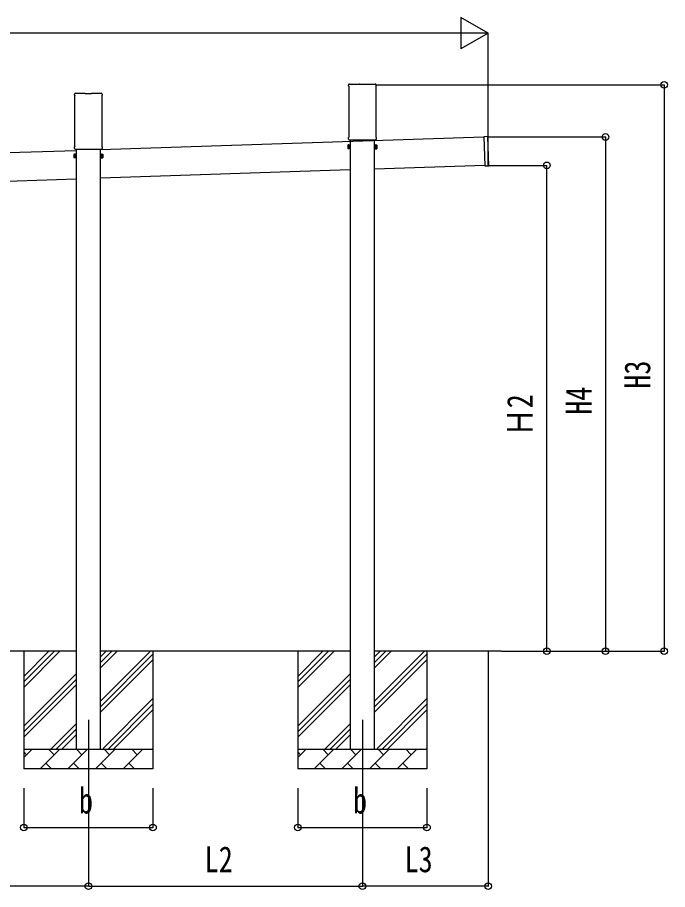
# Model space of a CAD drawing. Units: millimetres, scale not verified. Extents: x -16820 to 16820, y -11880 to 11880.
# Drawn here: x -1650 to 1672, y -4200 to 253 of the extents above; entities that cross this region are included whole.
import ezdxf
from ezdxf.enums import TextEntityAlignment as Align

# ---------------------------------------------------------------- set-up
doc = ezdxf.new("R2010")
doc.units = ezdxf.units.MM
doc.header["$LTSCALE"] = 50
for name, color, linetype in [('0-4_YKK_12', 2, 'Continuous'), ('0-5_YKK_13', 4, 'Continuous'), ('0-6_YKK_A1', 4, 'Continuous'), ('0-7_YKK_D', 6, 'Continuous')]:
    doc.layers.add(name, color=color, linetype=linetype)
doc.styles.add('ＭＳ ゴシック', font='')
doc.styles.get('ＭＳ ゴシック').set_extended_font_data('MS Gothic')

msp = doc.modelspace()

# ---------------------------------------------------------------- linework, layer by layer
at = {"layer": '0-4_YKK_12'}
for p, q in [((-1287.37, -3333.48), (-1287.37, -3833.48)), ((112.63, -3333.48), (112.63, -3833.48))]:
    msp.add_line(p, q, dxfattribs=at)
at = {"layer": '0-5_YKK_13'}
for p, q in [((46.63, -87.58), (96.63, -87.58)), ((97.13, -90.58), (97.13, -88.08)), ((128.13, -88.08), (128.13, -90.58)), ((128.63, -87.58), (178.63, -87.58)), ((42.38, -96.78), (42.38, -91.83)), ((44.17, -100.24), (44.17, -100.24)), ((44.38, -100.65), (44.38, -100.65)), ((44.38, -357.41), (44.38, -100.65)), ((128.13, -90.58), (97.13, -90.58)), ((180.88, -100.65), (180.88, -100.65)), ((180.88, -100.65), (180.88, -357.41)), ((181.09, -100.24), (181.09, -100.24)), ((182.88, -91.83), (182.88, -96.78)), ((-1357.62, -143.44), (-1357.62, -138.49)), ((-1355.83, -146.9), (-1355.83, -146.9)), ((-1355.62, -147.31), (-1355.62, -147.31)), ((-1355.62, -404.06), (-1355.62, -147.31)), ((-1353.37, -134.24), (-1303.37, -134.24)), ((-1302.87, -137.24), (-1302.87, -134.74)), ((-1271.87, -137.24), (-1302.87, -137.24)), ((-1271.87, -134.74), (-1271.87, -137.24)), ((-1271.37, -134.24), (-1221.37, -134.24)), ((-1219.12, -147.31), (-1219.12, -147.31)), ((-1219.12, -147.31), (-1219.12, -404.06)), ((-1218.91, -146.9), (-1218.91, -146.9)), ((-1217.12, -138.49), (-1217.12, -143.44)), ((752.82, -356.11), (733.83, -356.74)), ((42.38, -369.28), (42.38, -361.28)), ((44.08, -372.68), (44.08, -372.68)), ((44.17, -357.81), (44.17, -357.81)), ((44.38, -357.41), (44.38, -357.41)), ((44.54, -372.78), (180.72, -372.78)), ((180.88, -357.41), (180.88, -357.41)), ((181.09, -357.81), (181.09, -357.81)), ((182.88, -361.28), (182.88, -369.28)), ((733.35, -357.26), (738.28, -505.18)), ((758.27, -504.51), (753.34, -356.59)), ((-1357.62, -415.94), (-1357.62, -407.94)), ((-1355.92, -419.34), (-1355.92, -419.34)), ((-1355.83, -404.47), (-1355.83, -404.47)), ((-1355.62, -404.06), (-1355.62, -404.06)), ((-1355.46, -419.44), (-1219.28, -419.44)), ((-1219.12, -404.06), (-1219.12, -404.06)), ((-1218.91, -404.47), (-1218.91, -404.47)), ((-1217.12, -407.94), (-1217.12, -415.94)), ((738.79, -505.66), (757.78, -505.03))]:
    msp.add_line(p, q, dxfattribs=at)
for points in [[(44.19, -372.74), (44.13, -372.71), (44.08, -372.68)], [(44.36, -372.78), (44.2, -372.75), (44.19, -372.74)], [(44.25, -372.69), (44.38, -372.75), (44.54, -372.78)], [(44.54, -372.78), (44.38, -372.78), (44.38, -372.78), (44.36, -372.78)], [(180.9, -372.78), (180.88, -372.78), (180.88, -372.78), (180.72, -372.78)], [(181.07, -372.74), (180.91, -372.78), (180.9, -372.78)], [(181.18, -372.68), (181.18, -372.68), (181.07, -372.74)], [(-1355.81, -419.4), (-1355.87, -419.37), (-1355.92, -419.34)], [(-1355.64, -419.44), (-1355.8, -419.4), (-1355.81, -419.4)], [(-1355.75, -419.35), (-1355.62, -419.41), (-1355.46, -419.44)], [(-1355.46, -419.44), (-1355.62, -419.44), (-1355.62, -419.44), (-1355.64, -419.44)], [(-1219.1, -419.44), (-1219.12, -419.44), (-1219.12, -419.44), (-1219.28, -419.44)], [(-1218.93, -419.4), (-1219.09, -419.44), (-1219.1, -419.44)], [(-1218.82, -419.34), (-1218.82, -419.34), (-1218.93, -419.4)]]:
    msp.add_lwpolyline(points, dxfattribs=at)
for centre, radius, start, end in [((46.63, -91.83), 4.25, 90, 180), ((178.63, -91.83), 4.25, 0, 90), ((46.63, -96.78), 4.25, 180, 234.62358), ((43.88, -100.65), 0.5, 0.0463, 54.58271), ((181.38, -100.65), 0.5, 125.41729, 179.9537), ((178.63, -96.78), 4.25, 305.37642, 0), ((-1353.37, -138.49), 4.25, 90, 180), ((-1353.37, -143.44), 4.25, 180, 234.62358), ((-1356.12, -147.31), 0.5, 0.0463, 54.58271), ((-1221.37, -138.49), 4.25, 0, 90), ((-1218.62, -147.31), 0.5, 125.41729, 179.9537), ((-1221.37, -143.44), 4.25, 305.37642, 0), ((752.84, -356.61), 0.5, 1.90882, 91.90882), ((46.63, -361.28), 4.25, 125.37642, 180), ((46.63, -369.28), 4.25, 180, 233.11111), ((43.88, -357.41), 0.5, 305.41588, 359.95511), ((181.38, -357.41), 0.5, 180.04713, 234.58188), ((178.63, -361.28), 4.25, 0, 54.62358), ((178.63, -369.28), 4.25, 306.88889, 0), ((733.85, -357.24), 0.5, 91.90882, 181.90882), ((-1353.37, -407.94), 4.25, 125.37642, 180), ((-1353.37, -415.94), 4.25, 180, 233.11111), ((-1356.12, -404.06), 0.5, 305.41588, 359.95511), ((-1218.62, -404.06), 0.5, 180.04713, 234.58188), ((-1221.37, -407.94), 4.25, 0, 54.62358), ((-1221.37, -415.94), 4.25, 306.88889, 0), ((738.78, -505.16), 0.5, 181.90882, 271.90882), ((757.77, -504.53), 0.5, 271.90882, 1.90882)]:
    msp.add_arc(centre, radius, start, end, dxfattribs=at)
for centre, major_axis, ratio, start_param, end_param in [((96.69, -88.02), (0.481, -0.181), 0.828259, 1.9947436, 1.996569), ((96.63, -88.08), (0.354, 0.354), 0.999467, 5.4996506, 7.06672), ((96.69, -88.02), (-0.181, 0.481), 0.828259, 4.2866163, 4.2884417), ((128.63, -88.08), (-0.354, 0.354), 0.999467, 5.4996506, 7.06672), ((128.57, -88.02), (0.181, 0.481), 0.828259, 1.9947436, 1.996569), ((128.57, -88.02), (0.481, 0.181), 0.828259, 1.1450236, 1.146849), ((-1303.31, -134.67), (0.481, -0.181), 0.828259, 1.9947436, 1.996569), ((-1303.37, -134.74), (0.354, 0.354), 0.999467, 5.4996506, 7.06672), ((-1303.31, -134.67), (-0.181, 0.481), 0.828259, 4.2866163, 4.2884417), ((-1271.37, -134.74), (-0.354, 0.354), 0.999467, 5.4996506, 7.06672), ((-1271.43, -134.67), (0.181, 0.481), 0.828259, 1.9947436, 1.996569), ((-1271.43, -134.67), (0.481, 0.181), 0.828259, 1.1450236, 1.146849)]:
    msp.add_ellipse(centre, major_axis=major_axis, ratio=ratio, start_param=start_param, end_param=end_param, dxfattribs=at)
at = {"layer": '0-6_YKK_A1'}
for p, q in [((733.38, -358.29), (-1224.87, -423.55)), ((38.63, -399.48), (39.39, -398.16)), ((38.63, -399.48), (38.63, -416.48)), ((50.13, -372.78), (50.13, -3483.48)), ((175.13, -3483.48), (175.13, -372.78)), ((186.63, -399.48), (185.87, -398.16)), ((186.63, -399.48), (186.63, -416.48)), ((-1349.87, -427.72), (-2624.87, -470.21)), ((-1361.37, -446.24), (-1360.61, -444.92)), ((-1349.87, -419.44), (-1349.87, -3483.48)), ((-1224.87, -3483.48), (-1224.87, -419.44)), ((-1213.37, -446.24), (-1214.13, -444.92)), ((38.63, -416.48), (39.39, -417.79)), ((45.63, -403.07), (39.39, -403.07)), ((45.63, -412.89), (39.39, -412.89)), ((45.63, -417.79), (39.39, -417.79)), ((48.13, -417.18), (45.63, -417.18)), ((177.13, -417.18), (179.63, -417.18)), ((179.63, -403.07), (185.87, -403.07)), ((179.63, -412.89), (185.87, -412.89)), ((179.63, -417.79), (185.87, -417.79)), ((186.63, -416.48), (185.87, -417.79)), ((-1361.37, -446.24), (-1361.37, -463.24)), ((-1361.37, -463.24), (-1360.61, -464.55)), ((-1354.37, -449.83), (-1360.61, -449.83)), ((-1354.37, -459.64), (-1360.61, -459.64)), ((-1354.37, -464.55), (-1360.61, -464.55)), ((-1351.87, -463.94), (-1354.37, -463.94)), ((-1222.87, -463.94), (-1220.37, -463.94)), ((-1220.37, -449.83), (-1214.13, -449.83)), ((-1220.37, -459.64), (-1214.13, -459.64)), ((-1220.37, -464.55), (-1214.13, -464.55)), ((-1213.37, -463.24), (-1214.13, -464.55)), ((-1213.37, -446.24), (-1213.37, -463.24)), ((50.13, -526.14), (-1224.87, -568.63)), ((738.21, -503.21), (175.13, -521.97)), ((-1349.87, -572.8), (-2624.87, -615.29)), ((-1349.87, -2983.48), (-2624.87, -2983.48)), ((-1617.37, -2983.48), (-1617.37, -3583.48)), ((-1617.37, -3168.53), (-1432.32, -2983.48)), ((-1617.37, -3140.24), (-1460.61, -2983.48)), ((-1617.37, -3111.96), (-1488.89, -2983.48)), ((50.13, -2983.48), (-1224.87, -2983.48)), ((-1224.87, -3238.58), (-969.77, -2983.48)), ((-1224.87, -3040.59), (-1167.76, -2983.48)), ((-1224.87, -3012.3), (-1196.05, -2983.48)), ((-1224.87, -3068.87), (-1139.48, -2983.48)), ((-957.37, -2983.48), (-957.37, -3583.48)), ((-217.37, -2983.48), (-217.37, -3583.48)), ((-217.37, -3168.53), (-32.32, -2983.48)), ((-217.37, -3140.24), (-60.61, -2983.48)), ((-217.37, -3111.96), (-88.89, -2983.48)), ((822.24, -2983.48), (175.13, -2983.48)), ((175.13, -3238.58), (430.23, -2983.48)), ((175.13, -3040.59), (232.24, -2983.48)), ((175.13, -3012.3), (203.95, -2983.48)), ((175.13, -3068.87), (260.52, -2983.48)), ((442.63, -2983.48), (442.63, -3583.48)), ((-1224.87, -3266.86), (-957.37, -2999.36)), ((-1224.87, -3295.15), (-957.37, -3027.65)), ((175.13, -3266.86), (442.63, -2999.36)), ((175.13, -3295.15), (442.63, -3027.65)), ((-1617.37, -3366.52), (-1349.87, -3099.02)), ((-217.37, -3366.52), (50.13, -3099.02)), ((-1617.37, -3394.8), (-1349.87, -3127.3)), ((-1617.37, -3423.09), (-1349.87, -3155.59)), ((-217.37, -3394.8), (50.13, -3127.3)), ((-217.37, -3423.09), (50.13, -3155.59)), ((-1211.27, -3479.53), (-957.37, -3225.64)), ((188.73, -3479.53), (442.63, -3225.64)), ((-1186.93, -3483.48), (-957.37, -3253.92)), ((-1158.65, -3483.48), (-957.37, -3282.2)), ((213.07, -3483.48), (442.63, -3253.92)), ((241.35, -3483.48), (442.63, -3282.2)), ((-1479.77, -3483.48), (-1349.87, -3353.58)), ((-1451.49, -3483.48), (-1349.87, -3381.86)), ((-79.77, -3483.48), (50.13, -3353.58)), ((-51.49, -3483.48), (50.13, -3381.86)), ((-1423.2, -3483.48), (-1349.87, -3410.15)), ((-23.2, -3483.48), (50.13, -3410.15)), ((-1617.37, -3483.48), (-957.37, -3483.48)), ((-1617.37, -3526.37), (-1574.48, -3483.48)), ((-1603.03, -3512.03), (-1617.37, -3497.69)), ((-1533.06, -3583.48), (-1433.06, -3483.48)), ((-1461.61, -3512.03), (-1490.16, -3483.48)), ((-1391.64, -3583.48), (-1291.64, -3483.48)), ((-1320.19, -3512.03), (-1348.74, -3483.48)), ((-1250.21, -3583.48), (-1150.21, -3483.48)), ((-1178.77, -3512.03), (-1207.32, -3483.48)), ((-1108.79, -3583.48), (-1008.79, -3483.48)), ((-1037.35, -3512.03), (-1065.9, -3483.48)), ((-960.66, -3483.48), (-957.37, -3480.19)), ((-217.37, -3483.48), (442.63, -3483.48)), ((-217.37, -3526.37), (-174.48, -3483.48)), ((-203.03, -3512.03), (-217.37, -3497.69)), ((-133.06, -3583.48), (-33.06, -3483.48)), ((-61.61, -3512.03), (-90.16, -3483.48)), ((8.36, -3583.48), (108.36, -3483.48)), ((79.81, -3512.03), (51.26, -3483.48)), ((149.79, -3583.48), (249.79, -3483.48)), ((221.23, -3512.03), (192.68, -3483.48)), ((291.21, -3583.48), (391.21, -3483.48)), ((362.65, -3512.03), (334.1, -3483.48)), ((439.34, -3483.48), (442.63, -3480.19)), ((-1504.5, -3554.92), (-1475.95, -3583.48)), ((-1363.08, -3554.92), (-1334.53, -3583.48)), ((-1221.66, -3554.92), (-1193.11, -3583.48)), ((-1080.24, -3554.92), (-1051.69, -3583.48)), ((-104.5, -3554.92), (-75.95, -3583.48)), ((36.92, -3554.92), (65.47, -3583.48)), ((178.34, -3554.92), (206.89, -3583.48)), ((319.76, -3554.92), (348.31, -3583.48)), ((-957.37, -3583.48), (-1617.37, -3583.48)), ((442.63, -3583.48), (-217.37, -3583.48))]:
    msp.add_line(p, q, dxfattribs=at)
for points in [[(45.63, -417.79), (45.63, -398.16), (39.39, -398.16)], [(45.63, -417.18), (45.63, -398.78), (48.13, -398.78)], [(179.63, -417.18), (179.63, -398.78), (177.13, -398.78)], [(179.63, -417.79), (179.63, -398.16), (185.87, -398.16)], [(-1354.37, -464.55), (-1354.37, -444.92), (-1360.61, -444.92)], [(-1220.37, -464.55), (-1220.37, -444.92), (-1214.13, -444.92)], [(-1354.37, -463.94), (-1354.37, -445.54), (-1351.87, -445.54)], [(-1220.37, -463.94), (-1220.37, -445.54), (-1222.87, -445.54)]]:
    msp.add_lwpolyline(points, dxfattribs=at)
for points in [[(48.13, -418.48), (48.13, -397.48), (50.13, -397.48), (50.13, -418.48)], [(177.13, -418.48), (177.13, -397.48), (175.13, -397.48), (175.13, -418.48)], [(-1351.87, -465.24), (-1351.87, -444.24), (-1349.87, -444.24), (-1349.87, -465.24)], [(-1222.87, -465.24), (-1222.87, -444.24), (-1224.87, -444.24), (-1224.87, -465.24)]]:
    msp.add_lwpolyline(points, close=True, dxfattribs=at)
for centre, radius, start, end in [((42.97, -400.62), 4.34, 145.61575, 214.38425), ((182.28, -400.62), 4.34, 325.61575, 34.38425), ((-1357.03, -447.38), 4.34, 145.61575, 214.38425), ((-1217.72, -447.38), 4.34, 325.61575, 34.38425), ((42.97, -415.34), 4.34, 145.61575, 214.38425), ((54.87, -407.98), 16.24, 162.41205, 197.58795), ((170.39, -407.98), 16.24, 342.41205, 17.58795), ((182.28, -415.34), 4.34, 325.61575, 34.38425), ((-1357.03, -462.1), 4.34, 145.61575, 214.38425), ((-1345.13, -454.74), 16.24, 162.41205, 197.58795), ((-1229.61, -454.74), 16.24, 342.41205, 17.58795), ((-1217.72, -462.1), 4.34, 325.61575, 34.38425)]:
    msp.add_arc(centre, radius, start, end, dxfattribs=at)
at = {"layer": '0-7_YKK_D'}
for p, q in [((754.89, 172.59), (616.33, 252.59)), ((616.33, 252.59), (616.33, 92.59)), ((594.89, 172.59), (-4516.88, 172.59)), ((754.89, 172.59), (477.76, 172.59)), ((754.89, 172.59), (616.33, 92.59)), ((754.89, -501.35), (754.89, 173.59)), ((179.63, -91.08), (1655.89, -91.08)), ((1654.89, -91.08), (1654.89, -2983.48)), ((750.07, -357.77), (1355.89, -357.77)), ((1354.89, -357.77), (1354.89, -2983.48)), ((754.6, -502.69), (1055.89, -502.69)), ((1054.89, -2983.48), (1054.89, -502.69)), ((823.24, -2983.48), (1055.89, -2983.48)), ((823.24, -2983.48), (1655.89, -2983.48)), ((823.24, -2983.48), (1355.89, -2983.48)), ((754.89, -2984.48), (754.89, -4184.48)), ((-1617.37, -3683.48), (-1617.37, -3884.48)), ((-957.37, -3683.48), (-957.37, -3884.48)), ((-217.37, -3683.48), (-217.37, -3884.48)), ((442.63, -3683.48), (442.63, -3884.48)), ((-1287.37, -3834.48), (-1287.37, -4184.48)), ((-1287.37, -3835.48), (-1287.37, -4184.48)), ((112.63, -3834.48), (112.63, -4184.48)), ((112.63, -3834.48), (112.63, -4184.48)), ((-1617.37, -3883.48), (-957.37, -3883.48)), ((-217.37, -3883.48), (442.63, -3883.48)), ((-1287.37, -4183.48), (-2687.37, -4183.48)), ((-1287.37, -4183.48), (112.63, -4183.48)), ((754.89, -4183.48), (112.63, -4183.48))]:
    msp.add_line(p, q, dxfattribs=at)
for centre in [(1654.89, -91.08), (1354.89, -357.77), (1054.89, -502.69), (1054.89, -2983.48), (1354.89, -2983.48), (1654.89, -2983.48), (-1617.37, -3883.48), (-957.37, -3883.48), (-217.37, -3883.48), (442.63, -3883.48), (-1287.37, -4183.48), (-1287.37, -4183.48), (112.63, -4183.48), (112.63, -4183.48), (754.89, -4183.48)]:
    msp.add_circle(centre, 17, dxfattribs=at)

# ---------------------------------------------------------------- texts
at = {"layer": '0-7_YKK_D', "style": 'ＭＳ ゴシック', "width": 0.8}
for s, p in [('H3', (1622.89, -1642.88)), ('H4', (1322.89, -1776.22)), ('Ｈ2', (1022.89, -1887.09))]:
    msp.add_text(s, height=132, rotation=90, dxfattribs=at).set_placement(p, align=Align.BOTTOM_LEFT)
for s, p in [('b', (-1335.37, -3851.48)), ('b', (64.63, -3851.48)), ('L2', (-692.97, -4151.48)), ('L3', (328.16, -4151.48))]:
    msp.add_text(s, height=132, dxfattribs=at).set_placement(p, align=Align.BOTTOM_LEFT)

doc.saveas('drawing.dxf')
